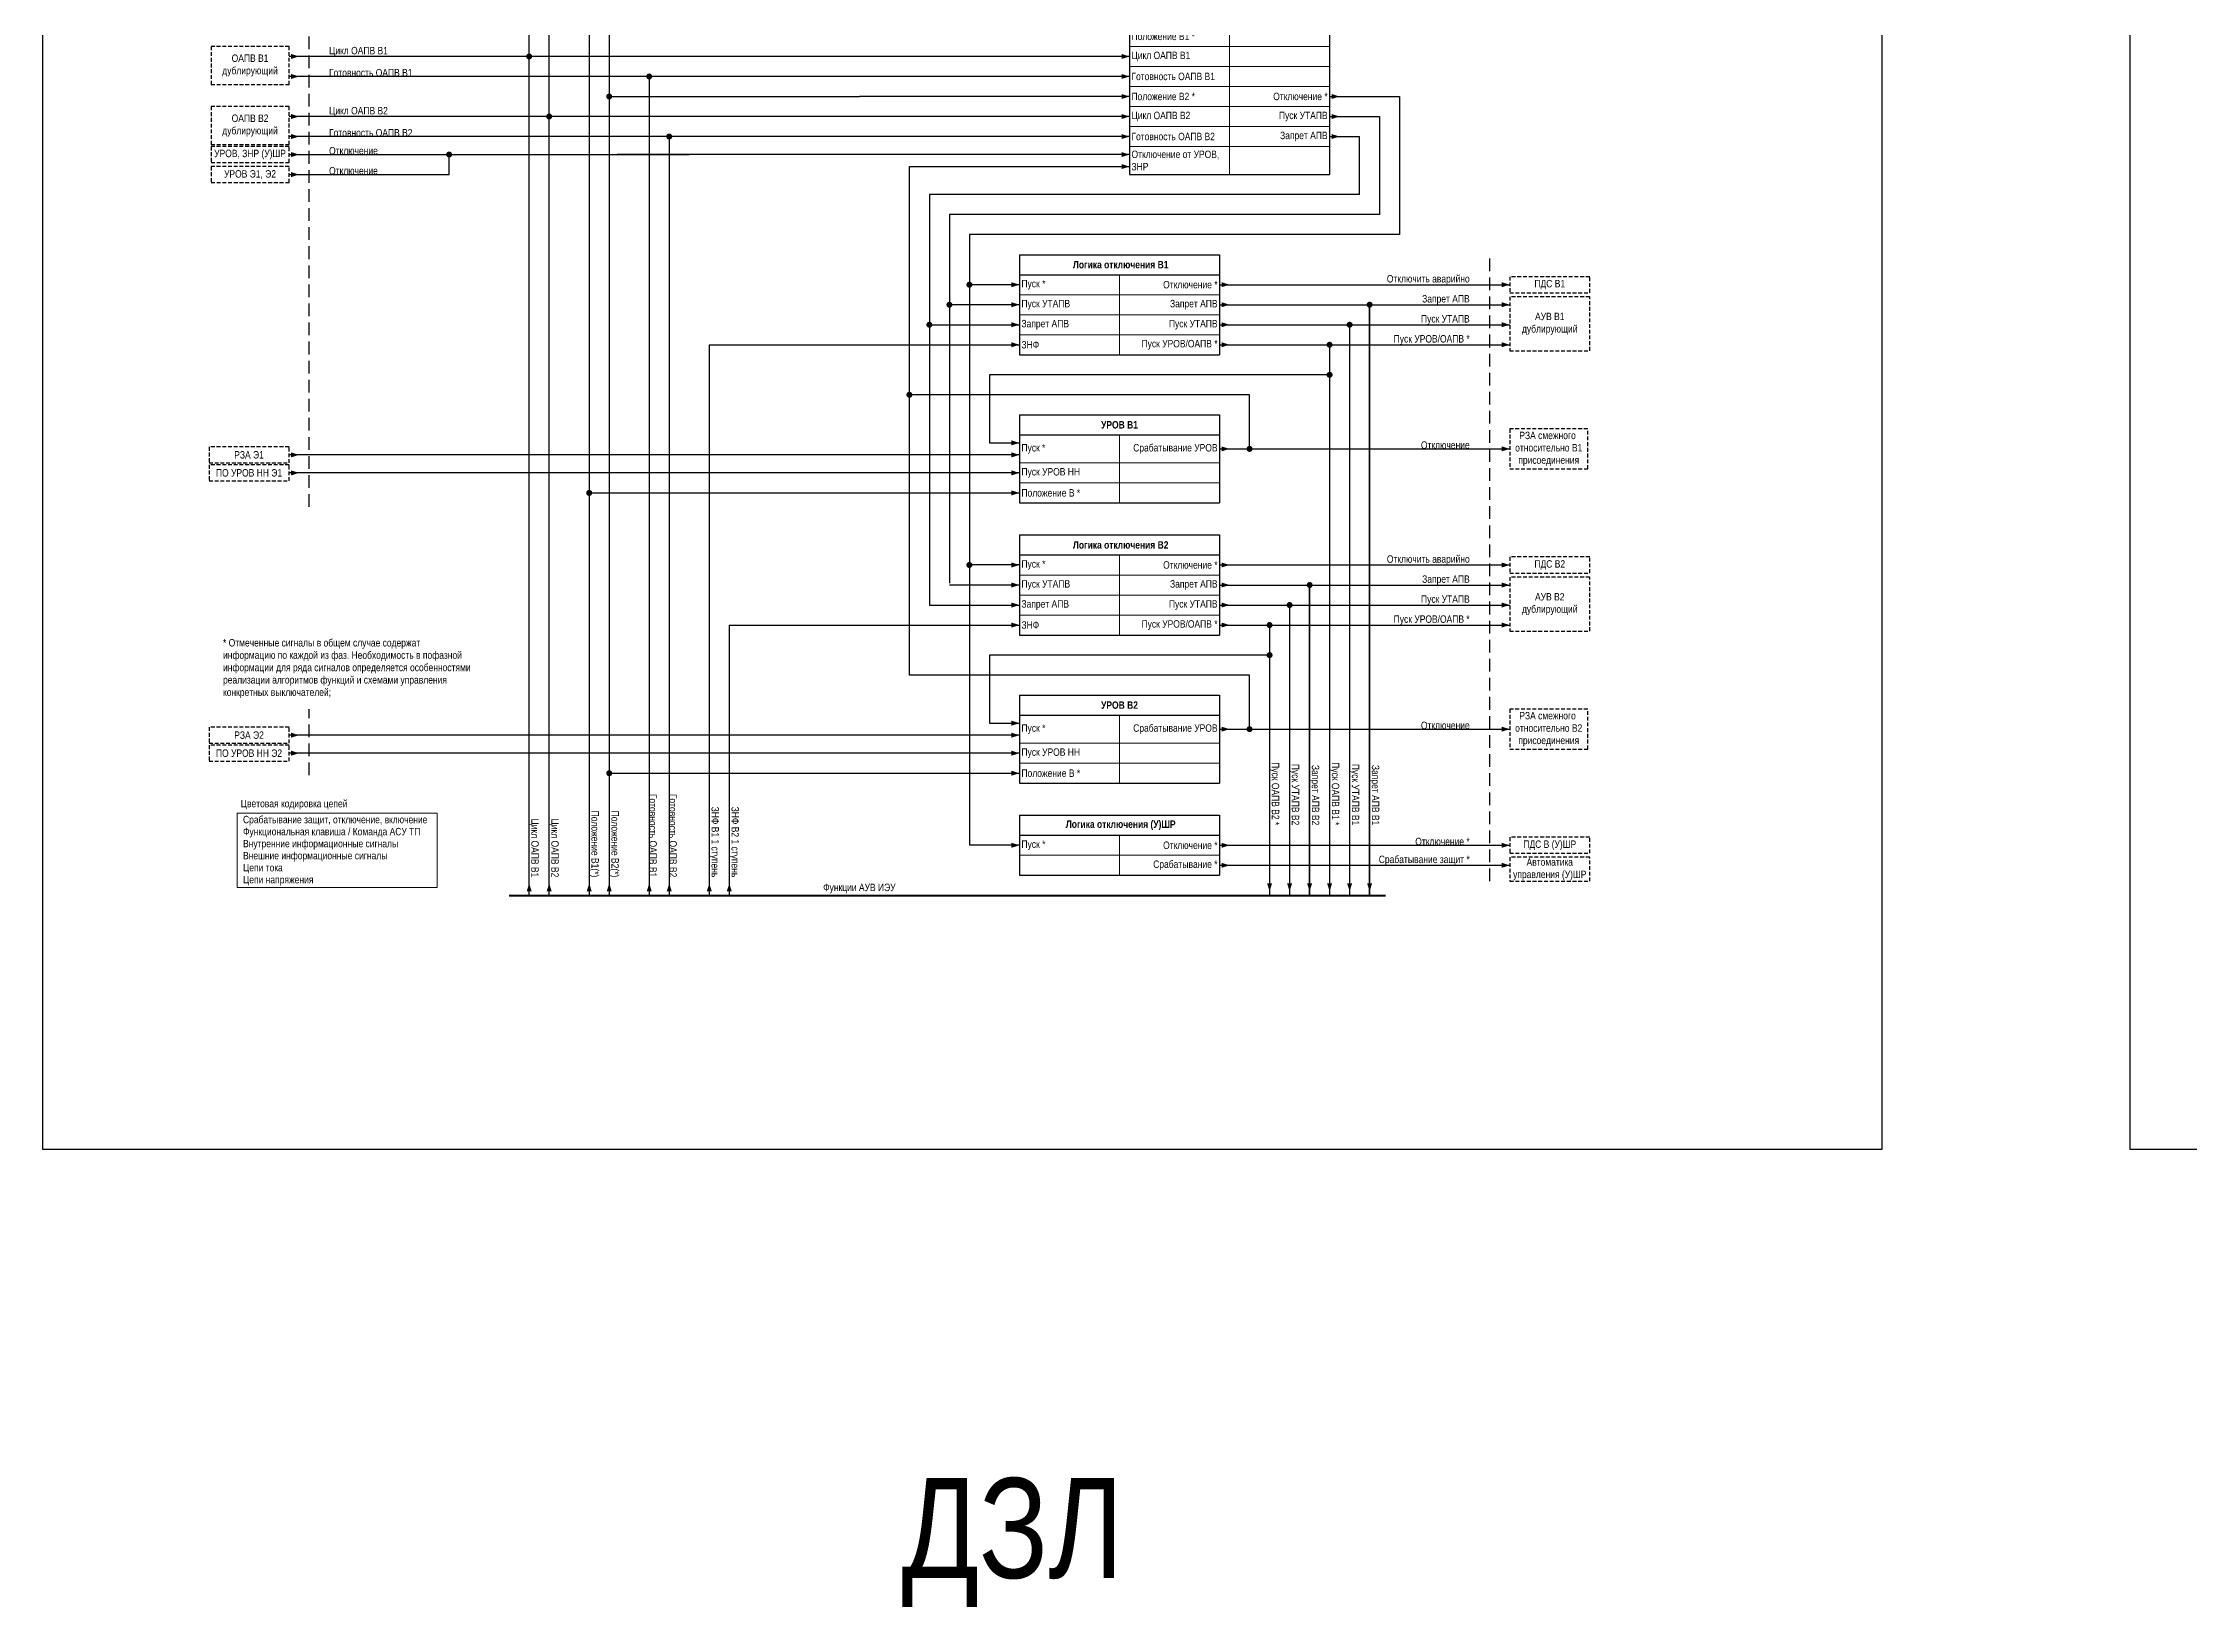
# Model space of a CAD drawing. Header units: millimetres. Extents: x -14593 to 14732, y -17400 to 5232.
# Drawn here: x 3842 to 4914, y -17400 to -16619 of the extents above; entities that cross this region are included whole.
import ezdxf
from ezdxf.enums import TextEntityAlignment as Align

# ---------------------------------------------------------------- set-up
doc = ezdxf.new("R2010")
doc.units = ezdxf.units.MM
doc.linetypes.add('штриховая2', pattern=[9.525, 6.35, -3.175])
for name, color, linetype, lineweight in [('Основная', 7, 'Continuous', 30), ('Отключение_включение', 1, 'Continuous', 30), ('Тонкая', 7, 'Continuous', 18), ('Цепи внешние', 84, 'Continuous', 30), ('Цепи внутренние', 5, 'Continuous', 30), ('Цепи ТН', 200, 'Continuous', 30), ('Цепи ТТ', 23, 'Continuous', 30), ('Цепь - ФК и АСУ', 132, 'Continuous', 30)]:
    doc.layers.add(name, color=color, linetype=linetype, lineweight=lineweight)
doc.styles.add('Narrow', font='ARIALN.TTF')
doc.styles.add('Табл дан', font='ARIALN.TTF')
doc.styles.add('Табл загол', font='ARIALNB.TTF')

# ---------------------------------------------------------------- blocks, each defined once
blk = doc.blocks.new('*T508')
at = {"layer": 'Основная', "color": 0, "linetype": 'ByBlock', "lineweight": -2, "transparency": 16777216}
for p, q in [((0, 0), (100, 0)), ((0, 0), (0, -10)), ((100, 0), (100, -10))]:
    blk.add_line(p, q, dxfattribs=at)
at = {"layer": 'Основная', "color": 0, "linetype": 'ByBlock', "lineweight": 30, "transparency": 16777216}
for p, q in [((0, -10), (100, -10)), ((0, -10), (0, -148)), ((100, -10), (100, -148)), ((0, -148), (100, -148))]:
    blk.add_line(p, q, dxfattribs=at)
at = {"layer": 'Основная', "color": 0, "linetype": 'ByBlock', "lineweight": 18, "transparency": 16777216}
for p, q in [((50, -10), (50, -148)), ((0, -20), (100, -20)), ((0, -30), (100, -30)), ((0, -44), (100, -44)), ((0, -54), (100, -54)), ((0, -64), (100, -64)), ((0, -74), (100, -74)), ((0, -84), (100, -84)), ((0, -94), (100, -94)), ((0, -104), (100, -104)), ((0, -114), (100, -114)), ((0, -124), (100, -124)), ((0, -134), (100, -134))]:
    blk.add_line(p, q, dxfattribs=at)
at = {"layer": 'Основная', "color": 0, "transparency": 16777216, "char_height": 3.7}
for s, insert, width, attachment_point, style in [('{\\C256;Логика отключения}', (50, -5), 97, 5, 'Табл загол'), ('Отключение от ТО', (1, -15), 48, 4, 'Табл дан'), ('Пуск "ТУ пуска ОАПВ"', (99, -15), 48, 6, 'Табл дан'), ('{\\C256;Отключение от БЗ}', (1, -25), 48, 4, 'Табл дан'), ('Пуск "ТУ ОТФ"', (99, -25), 48, 6, 'Табл дан'), ('Трехфазное отключение', (1, -37), 48, 4, 'Табл дан'), ('Пуск "ТО"', (99, -37), 48, 6, 'Табл дан'), ('Отключение от ТЗО', (1, -49), 48, 4, 'Табл дан'), ('Отключение от ЗНР', (1, -59), 48, 4, 'Табл дан'), ('ИПФ *', (1, -69), 48, 4, 'Табл дан'), ('\\A1;Положение В1 *', (1, -79), 48, 4, 'Табл дан'), ('\\A1;Цикл ОАПВ В1', (1, -89), 48, 4, 'Табл дан'), ('Готовность ОАПВ{\\C256; В}1', (1, -99), 48, 4, 'Табл дан'), ('\\A1;Положение В2 *', (1, -109), 48, 4, 'Табл дан'), ('Отключение *', (99, -109), 48, 6, 'Табл дан'), ('\\A1;Цикл ОАПВ В2', (1, -119), 48, 4, 'Табл дан'), ('Пуск УТАПВ', (99, -119), 48, 6, 'Табл дан'), ('Готовность ОАПВ{\\C256; В}2', (1, -129), 48, 4, 'Табл дан'), ('Запрет АПВ', (99, -129), 48, 6, 'Табл дан'), ('Отключение от УРОВ, ЗНР', (1, -141), 48, 4, 'Табл дан')]:
    blk.add_mtext(s, dxfattribs=dict(at, insert=insert, width=width, attachment_point=attachment_point, style=style))
blk = doc.blocks.new('Point')
at = {"layer": 'Основная', "color": 0, "const_width": 1.5}
blk.add_lwpolyline([(-0.75, 0, 1), (0.75, 0, 1)], format="xyb", close=True, dxfattribs=at)
blk = doc.blocks.new('*T514')
at = {"layer": 'Основная', "color": 0, "linetype": 'ByBlock', "lineweight": -2, "transparency": 16777216}
for p, q in [((0, 0), (100, 0)), ((0, 0), (0, -10)), ((100, 0), (100, -10))]:
    blk.add_line(p, q, dxfattribs=at)
at = {"layer": 'Основная', "color": 0, "linetype": 'ByBlock', "lineweight": 30, "transparency": 16777216}
for p, q in [((0, -10), (100, -10)), ((0, -10), (0, -44)), ((100, -10), (100, -44)), ((0, -44), (100, -44))]:
    blk.add_line(p, q, dxfattribs=at)
at = {"layer": 'Основная', "color": 0, "linetype": 'ByBlock', "lineweight": 18, "transparency": 16777216}
for p, q in [((50, -10), (50, -44)), ((0, -24), (100, -24)), ((0, -34), (100, -34))]:
    blk.add_line(p, q, dxfattribs=at)
at = {"layer": 'Основная', "color": 0, "transparency": 16777216, "char_height": 3.7}
for s, insert, width, attachment_point, style in [('{\\C256;УРОВ В1}', (50, -5), 97, 5, 'Табл загол'), ('{\\C256;Пуск *}', (1, -17), 48, 4, 'Табл дан'), ('Срабатывание УРОВ', (99, -17), 48, 6, 'Табл дан'), ('Пуск УРОВ НН', (1, -29), 48, 4, 'Табл дан'), ('Положение В *', (1, -39), 48, 4, 'Табл дан')]:
    blk.add_mtext(s, dxfattribs=dict(at, insert=insert, width=width, attachment_point=attachment_point, style=style))
blk = doc.blocks.new('*T515')
at = {"layer": 'Основная', "color": 0, "linetype": 'ByBlock', "lineweight": -2, "transparency": 16777216}
for p, q in [((0, 0), (100, 0)), ((0, 0), (0, -10)), ((100, 0), (100, -10))]:
    blk.add_line(p, q, dxfattribs=at)
at = {"layer": 'Основная', "color": 0, "linetype": 'ByBlock', "lineweight": 30, "transparency": 16777216}
for p, q in [((0, -10), (100, -10)), ((0, -10), (0, -50)), ((100, -10), (100, -50)), ((0, -50), (100, -50))]:
    blk.add_line(p, q, dxfattribs=at)
at = {"layer": 'Основная', "color": 0, "linetype": 'ByBlock', "lineweight": 18, "transparency": 16777216}
for p, q in [((50, -10), (50, -50)), ((0, -20), (100, -20)), ((0, -30), (100, -30)), ((0, -40), (100, -40))]:
    blk.add_line(p, q, dxfattribs=at)
at = {"layer": 'Основная', "color": 0, "transparency": 16777216, "char_height": 3.7}
for s, insert, width, attachment_point, style in [('{\\C256; Логика отключения В1}', (50, -5), 97, 5, 'Табл загол'), ('Пуск *', (1, -15), 48, 4, 'Табл дан'), ('Отключение *', (99, -15), 48, 6, 'Табл дан'), ('Пуск УТАПВ', (1, -25), 48, 4, 'Табл дан'), ('Запрет АПВ', (99, -25), 48, 6, 'Табл дан'), ('Запрет АПВ', (1, -35), 48, 4, 'Табл дан'), ('Пуск УРОВ/ОАПВ *', (99, -45), 48, 6, 'Табл дан'), ('Пуск УТАПВ', (99, -35), 48, 6, 'Табл дан'), ('ЗНФ', (1, -45), 48, 4, 'Табл дан')]:
    blk.add_mtext(s, dxfattribs=dict(at, insert=insert, width=width, attachment_point=attachment_point, style=style))
blk = doc.blocks.new('*T516')
at = {"layer": 'Основная', "color": 0, "linetype": 'ByBlock', "lineweight": -2, "transparency": 16777216}
for p, q in [((0, 0), (100, 0)), ((0, 0), (0, -10)), ((100, 0), (100, -10))]:
    blk.add_line(p, q, dxfattribs=at)
at = {"layer": 'Основная', "color": 0, "linetype": 'ByBlock', "lineweight": 30, "transparency": 16777216}
for p, q in [((0, -10), (100, -10)), ((0, -10), (0, -50)), ((100, -10), (100, -50)), ((0, -50), (100, -50))]:
    blk.add_line(p, q, dxfattribs=at)
at = {"layer": 'Основная', "color": 0, "linetype": 'ByBlock', "lineweight": 18, "transparency": 16777216}
for p, q in [((50, -10), (50, -50)), ((0, -20), (100, -20)), ((0, -30), (100, -30)), ((0, -40), (100, -40))]:
    blk.add_line(p, q, dxfattribs=at)
at = {"layer": 'Основная', "color": 0, "transparency": 16777216, "char_height": 3.7}
for s, insert, width, attachment_point, style in [('{\\C256; Логика отключения В2}', (50, -5), 97, 5, 'Табл загол'), ('Пуск *', (1, -15), 48, 4, 'Табл дан'), ('Отключение *', (99, -15), 48, 6, 'Табл дан'), ('Пуск УТАПВ', (1, -25), 48, 4, 'Табл дан'), ('Запрет АПВ', (99, -25), 48, 6, 'Табл дан'), ('Запрет АПВ', (1, -35), 48, 4, 'Табл дан'), ('Пуск УРОВ/ОАПВ *', (99, -45), 48, 6, 'Табл дан'), ('Пуск УТАПВ', (99, -35), 48, 6, 'Табл дан'), ('ЗНФ', (1, -45), 48, 4, 'Табл дан')]:
    blk.add_mtext(s, dxfattribs=dict(at, insert=insert, width=width, attachment_point=attachment_point, style=style))
blk = doc.blocks.new('*T517')
at = {"layer": 'Основная', "color": 0, "linetype": 'ByBlock', "lineweight": -2, "transparency": 16777216}
for p, q in [((0, 0), (100, 0)), ((0, 0), (0, -10)), ((100, 0), (100, -10))]:
    blk.add_line(p, q, dxfattribs=at)
at = {"layer": 'Основная', "color": 0, "linetype": 'ByBlock', "lineweight": 30, "transparency": 16777216}
for p, q in [((0, -10), (100, -10)), ((0, -10), (0, -44)), ((100, -10), (100, -44)), ((0, -44), (100, -44))]:
    blk.add_line(p, q, dxfattribs=at)
at = {"layer": 'Основная', "color": 0, "linetype": 'ByBlock', "lineweight": 18, "transparency": 16777216}
for p, q in [((50, -10), (50, -44)), ((0, -24), (100, -24)), ((0, -34), (100, -34))]:
    blk.add_line(p, q, dxfattribs=at)
at = {"layer": 'Основная', "color": 0, "transparency": 16777216, "char_height": 3.7}
for s, insert, width, attachment_point, style in [('{\\C256;УРОВ В2}', (50, -5), 97, 5, 'Табл загол'), ('{\\C256;Пуск *}', (1, -17), 48, 4, 'Табл дан'), ('Срабатывание УРОВ', (99, -17), 48, 6, 'Табл дан'), ('Пуск УРОВ НН', (1, -29), 48, 4, 'Табл дан'), ('Положение В *', (1, -39), 48, 4, 'Табл дан')]:
    blk.add_mtext(s, dxfattribs=dict(at, insert=insert, width=width, attachment_point=attachment_point, style=style))
blk = doc.blocks.new('*T518')
at = {"layer": 'Основная', "color": 0, "linetype": 'ByBlock', "lineweight": -2, "transparency": 16777216}
for p, q in [((0, 0), (100, 0)), ((0, 0), (0, -10)), ((100, 0), (100, -10))]:
    blk.add_line(p, q, dxfattribs=at)
at = {"layer": 'Основная', "color": 0, "linetype": 'ByBlock', "lineweight": 30, "transparency": 16777216}
for p, q in [((0, -10), (100, -10)), ((0, -10), (0, -30)), ((100, -10), (100, -30)), ((0, -30), (100, -30))]:
    blk.add_line(p, q, dxfattribs=at)
at = {"layer": 'Основная', "color": 0, "linetype": 'ByBlock', "lineweight": 18, "transparency": 16777216}
for p, q in [((50, -10), (50, -30)), ((0, -20), (100, -20))]:
    blk.add_line(p, q, dxfattribs=at)
at = {"layer": 'Основная', "color": 0, "transparency": 16777216, "char_height": 3.7}
for s, insert, width, attachment_point, style in [('{\\C256; Логика отключения (У)ШР}', (50, -5), 97, 5, 'Табл загол'), ('Пуск *', (1, -15), 48, 4, 'Табл дан'), ('Отключение *', (99, -15), 48, 6, 'Табл дан'), ('Срабатывание *', (99, -25), 48, 6, 'Табл дан')]:
    blk.add_mtext(s, dxfattribs=dict(at, insert=insert, width=width, attachment_point=attachment_point, style=style))

msp = doc.modelspace()

# ---------------------------------------------------------------- linework, layer by layer
at = {"layer": 'Отключение_включение'}
for points in [[(3842, -15886), (4761, -15886), (4761, -17172), (3842, -17172)], [(4885, -15886), (5804, -15886), (5804, -17172), (4885, -17172)]]:
    msp.add_lwpolyline(points, close=True, dxfattribs=at)
at = {"layer": 'Отключение_включение', "ltscale": 0.3}
for points in [[(4490, -16646, 0, 2.5, 0), (4486, -16646, 0, 0, 0)], [(3970, -16675, 0, 2.5, 0), (3966, -16675, 0, 0, 0)], [(4385, -16675, 0, 2.5, 0), (4381, -16675, 0, 0, 0)], [(3970, -16685, 0, 2.5, 0), (3966, -16685, 0, 0, 0)], [(4385, -16681, 0, 2.5, 0), (4381, -16681, 0, 0, 0)], [(4330, -16740, 0, 2.5, 0), (4326, -16740, 0, 0, 0)], [(4435, -16740, 0, 2.5, 0), (4431, -16740, 0, 0, 0)], [(4575, -16740, 0, 2.5, 0), (4571, -16740, 0, 0, 0)], [(4330, -16770, 0, 2.5, 0), (4326, -16770, 0, 0, 0)], [(4435, -16822, 0, 2.5, 0), (4431, -16822, 0, 0, 0)], [(4575, -16822, 0, 2.5, 0), (4571, -16822, 0, 0, 0)], [(4330, -16880, 0, 2.5, 0), (4326, -16880, 0, 0, 0)], [(4435, -16880, 0, 2.5, 0), (4431, -16880, 0, 0, 0)], [(4575, -16880, 0, 2.5, 0), (4571, -16880, 0, 0, 0)], [(4330, -16910, 0, 2.5, 0), (4326, -16910, 0, 0, 0)], [(4435, -16962, 0, 2.5, 0), (4431, -16962, 0, 0, 0)], [(4575, -16962, 0, 2.5, 0), (4571, -16962, 0, 0, 0)], [(4330, -17020, 0, 2.5, 0), (4326, -17020, 0, 0, 0)], [(4435, -17020, 0, 2.5, 0), (4431, -17020, 0, 0, 0)], [(4575, -17020, 0, 2.5, 0), (4571, -17020, 0, 0, 0)], [(4435, -17030, 0, 2.5, 0), (4431, -17030, 0, 0, 0)], [(4575, -17030, 0, 2.5, 0), (4571, -17030, 0, 0, 0)], [(4175, -17039, 0, 2.5, 0), (4175, -17043, 0, 0, 0)], [(4185, -17039, 0, 2.5, 0), (4185, -17043, 0, 0, 0)]]:
    msp.add_lwpolyline(points, format="xyseb", dxfattribs=at)
at = {"layer": 'Отключение_включение'}
for points in [[(4485, -16646), (4520, -16646)], [(4520, -16646), (4520, -16715)], [(3965, -16675), (4165, -16675)], [(4045, -16685), (4045, -16675)], [(3965, -16685), (4045, -16685)], [(4275, -16935), (4275, -16681)], [(4275, -16681), (4385, -16681)], [(4520, -16715), (4305, -16715)], [(4305, -16715), (4305, -17020)], [(4330, -16740), (4305, -16740)], [(4430, -16740), (4575, -16740)], [(4175, -16770), (4330, -16770)], [(4175, -16770), (4175, -17045)], [(4445, -16795), (4275, -16795)], [(4445, -16822), (4445, -16795)], [(4330, -16880), (4305, -16880)], [(4430, -16880), (4575, -16880)], [(4185, -16910), (4330, -16910)], [(4185, -16910), (4185, -17045)], [(4445, -16935), (4275, -16935)], [(4445, -16962), (4445, -16935)], [(4330, -17020), (4305, -17020)], [(4430, -17020), (4575, -17020)], [(4430, -17030), (4575, -17030)]]:
    msp.add_lwpolyline(points, dxfattribs=at)
at = {"layer": 'Отключение_включение', "ltscale": 0.3}
for points in [[(4385, -16675), (4129, -16675)], [(4430, -16822), (4575, -16822)], [(4430, -16962), (4575, -16962)]]:
    msp.add_lwpolyline(points, dxfattribs=at)
at = {"layer": 'Тонкая', "ltscale": 0.3}
msp.add_lwpolyline([(3939, -17004), (4039, -17004), (4039, -17041), (3939, -17041)], close=True, dxfattribs=at)
at = {"layer": 'Цепи внешние', "linetype": 'штриховая2', "ltscale": 0.3}
for points in [[(3965, -16621), (3926, -16621), (3926, -16640), (3965, -16640)], [(3965, -16651), (3926, -16651), (3926, -16670), (3965, -16670)], [(3965, -16671), (3926, -16671), (3926, -16679), (3965, -16679)], [(3965, -16681), (3926, -16681), (3926, -16689), (3965, -16689)], [(4615, -16736), (4575, -16736), (4575, -16744), (4615, -16744)], [(4615, -16746), (4575, -16746), (4575, -16773), (4615, -16773)], [(4614, -16812), (4575, -16812), (4575, -16832), (4614, -16832)], [(3965, -16821), (3925, -16821), (3925, -16829), (3965, -16829)], [(3965, -16830), (3925, -16830), (3925, -16838), (3965, -16838)], [(4615, -16876), (4575, -16876), (4575, -16884), (4615, -16884)], [(4615, -16886), (4575, -16886), (4575, -16913), (4615, -16913)], [(4614, -16952), (4575, -16952), (4575, -16972), (4614, -16972)], [(3965, -16961), (3925, -16961), (3925, -16969), (3965, -16969)], [(3965, -16970), (3925, -16970), (3925, -16978), (3965, -16978)], [(4615, -17016), (4575, -17016), (4575, -17024), (4615, -17024)], [(4615, -17026), (4575, -17026), (4575, -17038), (4615, -17038)]]:
    msp.add_lwpolyline(points, close=True, dxfattribs=at)
at = {"layer": 'Цепи внешние', "ltscale": 0.3}
for points in [[(3970, -16626, 0, 2.5, 0), (3966, -16626, 0, 0, 0)], [(3970, -16636, 0, 2.5, 0), (3966, -16636, 0, 0, 0)], [(3970, -16656, 0, 2.5, 0), (3966, -16656, 0, 0, 0)], [(3970, -16666, 0, 2.5, 0), (3966, -16666, 0, 0, 0)], [(4575, -16750, 0, 2.5, 0), (4571, -16750, 0, 0, 0)], [(4575, -16760, 0, 2.5, 0), (4571, -16760, 0, 0, 0)], [(4575, -16770, 0, 2.5, 0), (4571, -16770, 0, 0, 0)], [(3970, -16825, 0, 2.5, 0), (3966, -16825, 0, 0, 0)], [(4330, -16825, 0, 2.5, 0), (4326, -16825, 0, 0, 0)], [(3970, -16834, 0, 2.5, 0), (3966, -16834, 0, 0, 0)], [(4330, -16834, 0, 2.5, 0), (4326, -16834, 0, 0, 0)], [(4575, -16890, 0, 2.5, 0), (4571, -16890, 0, 0, 0)], [(4575, -16900, 0, 2.5, 0), (4571, -16900, 0, 0, 0)], [(4575, -16910, 0, 2.5, 0), (4571, -16910, 0, 0, 0)], [(3970, -16965, 0, 2.5, 0), (3966, -16965, 0, 0, 0)], [(4330, -16965, 0, 2.5, 0), (4326, -16965, 0, 0, 0)], [(3970, -16974, 0, 2.5, 0), (3966, -16974, 0, 0, 0)], [(4330, -16974, 0, 2.5, 0), (4326, -16974, 0, 0, 0)]]:
    msp.add_lwpolyline(points, format="xyseb", dxfattribs=at)
for points in [[(4085, -16626), (3965, -16626)], [(4145, -16636), (3965, -16636)], [(4095, -16656), (3965, -16656)], [(4155, -16666), (3965, -16666)], [(4505, -16750), (4575, -16750)], [(4495, -16760), (4575, -16760)], [(4485, -16770), (4575, -16770)], [(4475, -16890), (4575, -16890)], [(4465, -16900), (4575, -16900)], [(4455, -16910), (4575, -16910)]]:
    msp.add_lwpolyline(points, dxfattribs=at)
at = {"layer": 'Цепи внешние'}
for points in [[(4330, -16825), (3965, -16825)], [(4330, -16834), (3965, -16834)], [(4330, -16965), (3965, -16965)], [(4330, -16974), (3965, -16974)]]:
    msp.add_lwpolyline(points, dxfattribs=at)
at = {"layer": 'Цепи внутренние', "ltscale": 0.3}
for points in [[(4115, -16220), (4115, -17045)], [(4125, -16230), (4125, -17045)], [(4385, -16626), (4085, -16626)], [(4385, -16636), (4145, -16636)], [(4385, -16646), (4250, -16646)], [(4385, -16656), (4095, -16656)], [(4385, -16666), (4155, -16666)]]:
    msp.add_lwpolyline(points, dxfattribs=at)
at = {"layer": 'Цепи внутренние'}
for points in [[(4085, -17045), (4085, -16310)], [(4095, -17045), (4095, -16320)], [(4145, -16636), (4145, -17045)], [(4125, -16646), (4250, -16646)], [(4155, -16666), (4155, -17045)], [(4485, -16656), (4510, -16656)], [(4485, -16666), (4500, -16666)], [(4500, -16695), (4500, -16666)], [(4510, -16656), (4510, -16705)], [(4500, -16695), (4285, -16695)], [(4285, -16695), (4285, -16749)], [(4285, -16695), (4285, -16749)], [(4510, -16705), (4295, -16705)], [(4295, -16705), (4295, -16889)], [(4285, -16749), (4285, -16900)], [(4330, -16750), (4295, -16750)], [(4430, -16750), (4505, -16750)], [(4505, -16750), (4505, -17045)], [(4505, -17045), (4505, -16750)], [(4285, -16760), (4330, -16760)], [(4430, -16760), (4495, -16760)], [(4495, -16760), (4495, -17045)], [(4430, -16770), (4485, -16770)], [(4485, -16770), (4485, -16785)], [(4485, -16785), (4315, -16785)], [(4315, -16785), (4315, -16819)], [(4485, -16785), (4485, -17045)], [(4315, -16819), (4330, -16819)], [(4115, -16844), (4330, -16844)], [(4330, -16890), (4295, -16890)], [(4430, -16890), (4475, -16890)], [(4475, -16890), (4475, -17045)], [(4475, -17045), (4475, -16890)], [(4285, -16900), (4330, -16900)], [(4430, -16900), (4465, -16900)], [(4465, -16900), (4465, -17045)], [(4430, -16910), (4455, -16910)], [(4455, -16910), (4455, -16925)], [(4455, -16925), (4315, -16925)], [(4315, -16925), (4315, -16959)], [(4455, -16925), (4455, -17045)], [(4315, -16959), (4330, -16959)], [(4125, -16984), (4330, -16984)]]:
    msp.add_lwpolyline(points, dxfattribs=at)
at = {"layer": 'Цепи внутренние', "linetype": 'штриховая2'}
for points in [[(3975, -16851), (3975, -16482)], [(4565, -17038), (4565, -16725)], [(3975, -16985), (3975, -16952)]]:
    msp.add_lwpolyline(points, dxfattribs=at)
at = {"layer": 'Цепи внутренние', "ltscale": 0.3}
for points in [[(4385, -16626, 0, 2.5, 0), (4381, -16626, 0, 0, 0)], [(4385, -16636, 0, 2.5, 0), (4381, -16636, 0, 0, 0)], [(4385, -16646, 0, 2.5, 0), (4381, -16646, 0, 0, 0)], [(4385, -16656, 0, 2.5, 0), (4381, -16656, 0, 0, 0)], [(4490, -16656, 0, 2.5, 0), (4486, -16656, 0, 0, 0)], [(4385, -16666, 0, 2.5, 0), (4381, -16666, 0, 0, 0)], [(4490, -16666, 0, 2.5, 0), (4486, -16666, 0, 0, 0)], [(4330, -16750, 0, 2.5, 0), (4326, -16750, 0, 0, 0)], [(4435, -16750, 0, 2.5, 0), (4431, -16750, 0, 0, 0)], [(4330, -16760, 0, 2.5, 0), (4326, -16760, 0, 0, 0)], [(4435, -16760, 0, 2.5, 0), (4431, -16760, 0, 0, 0)], [(4435, -16770, 0, 2.5, 0), (4431, -16770, 0, 0, 0)], [(4330, -16819, 0, 2.5, 0), (4326, -16819, 0, 0, 0)], [(4330, -16844, 0, 2.5, 0), (4326, -16844, 0, 0, 0)], [(4330, -16890, 0, 2.5, 0), (4326, -16890, 0, 0, 0)], [(4435, -16890, 0, 2.5, 0), (4431, -16890, 0, 0, 0)], [(4330, -16900, 0, 2.5, 0), (4326, -16900, 0, 0, 0)], [(4435, -16900, 0, 2.5, 0), (4431, -16900, 0, 0, 0)], [(4435, -16910, 0, 2.5, 0), (4431, -16910, 0, 0, 0)], [(4330, -16959, 0, 2.5, 0), (4326, -16959, 0, 0, 0)], [(4330, -16984, 0, 2.5, 0), (4326, -16984, 0, 0, 0)], [(4085, -17039, 0, 2.5, 0), (4085, -17043, 0, 0, 0)], [(4095, -17039, 0, 2.5, 0), (4095, -17043, 0, 0, 0)], [(4115, -17039, 0, 2.5, 0), (4115, -17043, 0, 0, 0)], [(4125, -17039, 0, 2.5, 0), (4125, -17043, 0, 0, 0)], [(4145, -17039, 0, 2.5, 0), (4145, -17043, 0, 0, 0)], [(4155, -17039, 0, 2.5, 0), (4155, -17043, 0, 0, 0)], [(4455, -17043, 0, 2.5, 0), (4455, -17039, 0, 0, 0)], [(4465, -17043, 0, 2.5, 0), (4465, -17039, 0, 0, 0)], [(4475, -17043, 0, 2.5, 0), (4475, -17039, 0, 0, 0)], [(4485, -17043, 0, 2.5, 0), (4485, -17039, 0, 0, 0)], [(4495, -17043, 0, 2.5, 0), (4495, -17039, 0, 0, 0)], [(4505, -17043, 0, 2.5, 0), (4505, -17039, 0, 0, 0)]]:
    msp.add_lwpolyline(points, format="xyseb", dxfattribs=at)
at = {"layer": 'Цепи внутренние', "lineweight": 60}
msp.add_lwpolyline([(4075, -17045), (4513, -17045)], dxfattribs=at)

# ---------------------------------------------------------------- block references
for name, p in [('*T508', (4385, -16537)), ('*T515', (4330, -16725)), ('*T514', (4330, -16805)), ('*T516', (4330, -16865)), ('*T517', (4330, -16945)), ('*T518', (4330, -17005))]:
    msp.add_blockref(name, p)
at = {"layer": 'Отключение_включение'}
for p in [(4045, -16675), (4305, -16740), (4275, -16795), (4445, -16822), (4305, -16880), (4445, -16962)]:
    msp.add_blockref('Point', p, dxfattribs=at)
at = {"layer": 'Цепи внешние'}
for p in [(4145, -16636), (4155, -16666), (4505, -16750), (4495, -16760), (4485, -16770), (4475, -16890), (4465, -16900), (4455, -16910)]:
    msp.add_blockref('Point', p, dxfattribs=at)
at = {"layer": 'Цепи внутренние'}
for p in [(4085, -16626), (4125, -16646), (4095, -16656), (4295, -16750), (4285, -16760), (4485, -16785), (4115, -16844), (4455, -16925), (4125, -16984)]:
    msp.add_blockref('Point', p, dxfattribs=at)

# ---------------------------------------------------------------- texts
at = {"layer": 'Основная', "style": 'Narrow'}
msp.add_text('Цветовая кодировка цепей', height=3.7, dxfattribs=at).set_placement((3967.5, -17001), align=Align.CENTER)
at = {"layer": 'Основная', "color": 2, "style": 'Narrow'}
msp.add_text('ДЗЛ', height=50, dxfattribs=at).set_placement((4271, -17386))
at = {"layer": 'Основная', "char_height": 3.7, "style": 'Narrow'}
for s, insert, width, attachment_point in [('Цикл ОАПВ В1', (3985, -16626), 65, 7), ('ОАПВ В1\\Pдублирующий ', (3945.5, -16630.5), 39, 5), ('{\\C0;Готовность ОАПВ} В1', (3985, -16636), 65, 7), ('ОАПВ В2\\Pдублирующий ', (3945.5, -16660.5), 39, 5), ('Цикл ОАПВ В2', (3985, -16656), 65, 7), ('{\\C0;Готовность ОАПВ} В2', (3985, -16666), 65, 7), ('УРОВ, ЗНР (У)ШР', (3945.5, -16675), 39, 5), ('\\pt33.3;Отключение', (3985, -16675), 65, 7), ('УРОВ Э1, Э2', (3945.5, -16685), 39, 5), ('\\pt33.3;Отключение', (3985, -16685), 65, 7), ('Отключить аварийно', (4555, -16740), 124, 9), ('ПДС В1', (4595, -16740), 40, 5), ('Запрет АПВ', (4555, -16750), 64, 9), ('Пуск УТАПВ', (4555, -16760), 64, 9), ('АУВ В1\\Pдублирующий ', (4595, -16759.5), 40, 5), ('Пуск УРОВ/ОАПВ *', (4555, -16770), 64, 9), ('РЗА смежного  относительно В1 присоединения ', (4594.5, -16822), 39, 5), ('РЗА Э1', (3945, -16825), 40, 5), ('Отключение', (4555, -16822), 105, 9), ('ПО УРОВ НН Э1', (3945, -16834), 40, 5), ('Отключить аварийно', (4555, -16880), 124, 9), ('ПДС В2', (4595, -16880), 40, 5), ('Запрет АПВ', (4555, -16890), 64, 9), ('Пуск УТАПВ', (4555, -16900), 64, 9), ('АУВ В2\\Pдублирующий ', (4595, -16899.5), 40, 5), ('Пуск УРОВ/ОАПВ *', (4555, -16910), 64, 9), ('* Отмеченные сигналы в общем случае содержат информацию по каждой из фаз. Необходимость в пофазной информации для ряда сигналов определяется особенностями реализации алгоритмов функций и схемами управления конкретных выключателей;', (3932, -16917), 124, 1), ('РЗА смежного  относительно В2 присоединения ', (4594.5, -16962), 39, 5), ('РЗА Э2', (3945, -16965), 40, 5), ('Отключение', (4555, -16962), 105, 9), ('ПО УРОВ НН Э2', (3945, -16974), 40, 5), ('Отключение *', (4555, -17020), 38, 9), ('ПДС В (У)ШР', (4595, -17020), 40, 5), ('Срабатывание защит *', (4555, -17030), 50, 9), ('Автоматика управления (У)ШР', (4595, -17032), 40, 5), ('Функции АУВ ИЭУ', (4250, -17044), 55, 8)]:
    msp.add_mtext(s, dxfattribs=dict(at, insert=insert, width=width, attachment_point=attachment_point))
at = {"layer": 'Основная', "char_height": 3.7, "attachment_point": 9, "rotation": 270, "style": 'Narrow'}
for s, insert, width in [('Пуск ОАПВ В2 *', (4455, -17010), 75), ('Пуск УТАПВ В2', (4465, -17010), 75), ('Запрет АПВ В2', (4475, -17010), 75), ('Пуск ОАПВ В1 *', (4485, -17010), 75), ('Пуск УТАПВ В1', (4495, -17010), 75), ('Запрет АПВ В1', (4505, -17010), 75), ('{\\C0;Готовность ОАПВ} В1', (4145, -17036), 65), ('{\\C0;Готовность ОАПВ} В2', (4155, -17036), 65), ('Цикл ОАПВ В1', (4085, -17036), 65), ('Цикл ОАПВ В2', (4095, -17036), 65), ('Положение В1(*)', (4115, -17036), 65), ('Положение В2(*)', (4125, -17036), 65), ('ЗНФ В1 1 ступень', (4175, -17036), 65), ('ЗНФ В2 1 ступень', (4185, -17036), 65)]:
    msp.add_mtext(s, dxfattribs=dict(at, insert=insert, width=width))
at = {"layer": 'Отключение_включение', "style": 'Narrow'}
msp.add_text('Срабатывание защит, отключение, включение', height=3.7, dxfattribs=at).set_placement((3942, -17009))
at = {"layer": 'Цепи внешние', "style": 'Narrow'}
msp.add_text('Внешние информационные сигналы', height=3.7, dxfattribs=at).set_placement((3942, -17027))
at = {"layer": 'Цепи внутренние', "style": 'Narrow'}
msp.add_text('Внутренние информационные сигналы', height=3.7, dxfattribs=at).set_placement((3942, -17021))
at = {"layer": 'Цепи ТН', "style": 'Narrow'}
msp.add_text('Цепи напряжения', height=3.7, dxfattribs=at).set_placement((3942, -17039))
at = {"layer": 'Цепи ТТ', "style": 'Narrow'}
msp.add_text('Цепи тока', height=3.7, dxfattribs=at).set_placement((3942, -17033))
at = {"layer": 'Цепь - ФК и АСУ', "style": 'Narrow'}
msp.add_text('Функциональная клавиша / Команда АСУ ТП', height=3.7, dxfattribs=at).set_placement((3942, -17015))

doc.saveas('drawing.dxf')
